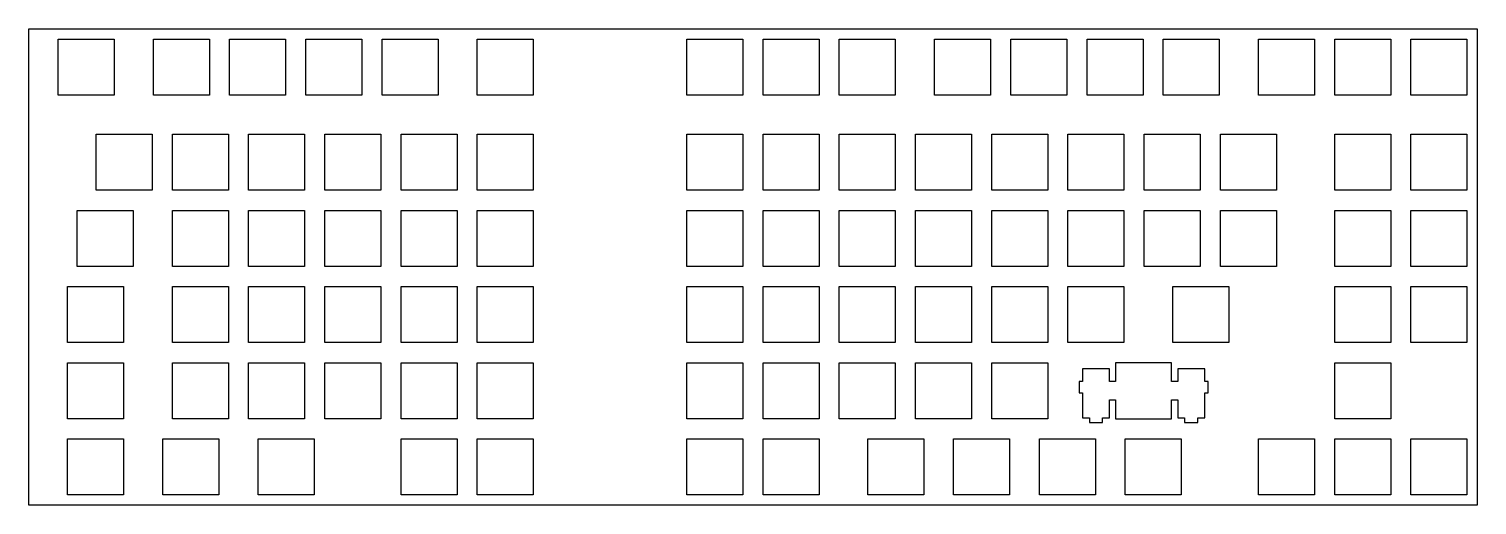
# Model space of a CAD drawing. Extents: x 0 to 362, y 0 to 119.
import ezdxf

# ---------------------------------------------------------------- set-up
doc = ezdxf.new("R2010")
doc.units = 0
doc.layers.get('0').update_dxf_attribs({"linetype": 'CONTINUOUS'})

msp = doc.modelspace()

# ---------------------------------------------------------------- linework, layer by layer
at = {"color": 0}
for p, q in [((0.09508, 119.496), (362.045, 119.496)), ((0.09508, 0.4327), (0.09508, 119.496)), ((362.045, 119.496), (362.045, 0.4327)), ((7.38216, 116.971), (21.3817, 116.971)), ((7.38216, 102.971), (7.38216, 116.971)), ((21.3817, 116.971), (21.3817, 102.971)), ((31.1947, 116.971), (45.194, 116.971)), ((31.1947, 102.971), (31.1947, 116.971)), ((45.194, 116.971), (45.194, 102.971)), ((50.2447, 116.971), (64.244, 116.971)), ((50.2447, 102.971), (50.2447, 116.971)), ((64.244, 116.971), (64.244, 102.971)), ((69.2947, 116.971), (83.294, 116.971)), ((69.2947, 102.971), (69.2947, 116.971)), ((83.294, 116.971), (83.294, 102.971)), ((88.3447, 116.971), (102.344, 116.971)), ((88.3447, 102.971), (88.3447, 116.971)), ((102.344, 116.971), (102.344, 102.971)), ((112.157, 116.971), (126.157, 116.971)), ((112.157, 102.971), (112.157, 116.971)), ((126.157, 116.971), (126.157, 102.971)), ((164.545, 116.971), (178.544, 116.971)), ((164.545, 102.971), (164.545, 116.971)), ((178.544, 116.971), (178.544, 102.971)), ((183.595, 116.971), (197.594, 116.971)), ((183.595, 102.971), (183.595, 116.971)), ((197.594, 116.971), (197.594, 102.971)), ((202.645, 116.971), (216.644, 116.971)), ((202.645, 102.971), (202.645, 116.971)), ((216.644, 116.971), (216.644, 102.971)), ((226.457, 116.971), (240.457, 116.971)), ((226.457, 102.971), (226.457, 116.971)), ((240.457, 116.971), (240.457, 102.971)), ((245.507, 116.971), (259.507, 116.971)), ((245.507, 102.971), (245.507, 116.971)), ((259.507, 116.971), (259.507, 102.971)), ((264.557, 116.971), (278.557, 116.971)), ((264.557, 102.971), (264.557, 116.971)), ((278.557, 116.971), (278.557, 102.971)), ((283.607, 116.971), (297.607, 116.971)), ((283.607, 102.971), (283.607, 116.971)), ((297.607, 116.971), (297.607, 102.971)), ((307.42, 116.971), (321.419, 116.971)), ((307.42, 102.971), (307.42, 116.971)), ((321.419, 116.971), (321.419, 102.971)), ((326.47, 116.971), (340.469, 116.971)), ((326.47, 102.971), (326.47, 116.971)), ((340.469, 116.971), (340.469, 102.971)), ((345.52, 116.971), (359.519, 116.971)), ((345.52, 102.971), (345.52, 116.971)), ((359.519, 116.971), (359.519, 102.971)), ((21.3817, 102.971), (7.38216, 102.971)), ((45.194, 102.971), (31.1947, 102.971)), ((64.244, 102.971), (50.2447, 102.971)), ((83.294, 102.971), (69.2947, 102.971)), ((102.344, 102.971), (88.3447, 102.971)), ((126.157, 102.971), (112.157, 102.971)), ((178.544, 102.971), (164.545, 102.971)), ((197.594, 102.971), (183.595, 102.971)), ((216.644, 102.971), (202.645, 102.971)), ((240.457, 102.971), (226.457, 102.971)), ((259.507, 102.971), (245.507, 102.971)), ((278.557, 102.971), (264.557, 102.971)), ((297.607, 102.971), (283.607, 102.971)), ((321.419, 102.971), (307.42, 102.971)), ((340.469, 102.971), (326.47, 102.971)), ((359.519, 102.971), (345.52, 102.971)), ((16.9072, 93.1594), (30.9066, 93.1594)), ((16.9072, 79.1587), (16.9072, 93.1594)), ((30.9066, 93.1594), (30.9066, 79.1587)), ((35.9572, 93.1594), (49.9565, 93.1594)), ((35.9572, 79.1587), (35.9572, 93.1594)), ((49.9565, 93.1594), (49.9565, 79.1587)), ((55.0072, 93.1594), (69.0065, 93.1594)), ((55.0072, 79.1587), (55.0072, 93.1594)), ((69.0065, 93.1594), (69.0065, 79.1587)), ((74.0572, 93.1594), (88.0565, 93.1594)), ((74.0572, 79.1587), (74.0572, 93.1594)), ((88.0565, 93.1594), (88.0565, 79.1587)), ((93.1072, 93.1594), (107.107, 93.1594)), ((93.1072, 79.1587), (93.1072, 93.1594)), ((107.107, 93.1594), (107.107, 79.1587)), ((112.157, 93.1594), (126.157, 93.1594)), ((112.157, 79.1587), (112.157, 93.1594)), ((126.157, 93.1594), (126.157, 79.1587)), ((164.545, 93.1594), (178.544, 93.1594)), ((164.545, 79.1587), (164.545, 93.1594)), ((178.544, 93.1594), (178.544, 79.1587)), ((183.595, 93.1594), (197.594, 93.1594)), ((183.595, 79.1587), (183.595, 93.1594)), ((197.594, 93.1594), (197.594, 79.1587)), ((202.645, 93.1594), (216.644, 93.1594)), ((202.645, 79.1587), (202.645, 93.1594)), ((216.644, 93.1594), (216.644, 79.1587)), ((221.695, 93.1594), (235.694, 93.1594)), ((221.695, 79.1587), (221.695, 93.1594)), ((235.694, 93.1594), (235.694, 79.1587)), ((240.745, 93.1594), (254.744, 93.1594)), ((240.745, 79.1587), (240.745, 93.1594)), ((254.744, 93.1594), (254.744, 79.1587)), ((259.795, 93.1594), (273.794, 93.1594)), ((259.795, 79.1587), (259.795, 93.1594)), ((273.794, 93.1594), (273.794, 79.1587)), ((278.845, 93.1594), (292.844, 93.1594)), ((278.845, 79.1587), (278.845, 93.1594)), ((292.844, 93.1594), (292.844, 79.1587)), ((297.895, 93.1594), (311.894, 93.1594)), ((297.895, 79.1587), (297.895, 93.1594)), ((311.894, 93.1594), (311.894, 79.1587)), ((326.47, 93.1594), (340.469, 93.1594)), ((326.47, 79.1587), (326.47, 93.1594)), ((340.469, 93.1594), (340.469, 79.1587)), ((345.52, 93.1594), (359.519, 93.1594)), ((345.52, 79.1587), (345.52, 93.1594)), ((359.519, 93.1594), (359.519, 79.1587)), ((30.9066, 79.1587), (16.9072, 79.1587)), ((49.9565, 79.1587), (35.9572, 79.1587)), ((69.0065, 79.1587), (55.0072, 79.1587)), ((88.0565, 79.1587), (74.0572, 79.1587)), ((107.107, 79.1587), (93.1072, 79.1587)), ((126.157, 79.1587), (112.157, 79.1587)), ((178.544, 79.1587), (164.545, 79.1587)), ((197.594, 79.1587), (183.595, 79.1587)), ((216.644, 79.1587), (202.645, 79.1587)), ((235.694, 79.1587), (221.695, 79.1587)), ((254.744, 79.1587), (240.745, 79.1587)), ((273.794, 79.1587), (259.795, 79.1587)), ((292.844, 79.1587), (278.845, 79.1587)), ((311.894, 79.1587), (297.895, 79.1587)), ((340.469, 79.1587), (326.47, 79.1587)), ((359.519, 79.1587), (345.52, 79.1587)), ((12.1447, 74.1094), (26.1441, 74.1094)), ((12.1447, 60.1087), (12.1447, 74.1094)), ((26.1441, 74.1094), (26.1441, 60.1087)), ((35.9572, 74.1094), (49.9565, 74.1094)), ((35.9572, 60.1087), (35.9572, 74.1094)), ((49.9565, 74.1094), (49.9565, 60.1087)), ((55.0072, 74.1094), (69.0065, 74.1094)), ((55.0072, 60.1087), (55.0072, 74.1094)), ((69.0065, 74.1094), (69.0065, 60.1087)), ((74.0572, 74.1094), (88.0565, 74.1094)), ((74.0572, 60.1087), (74.0572, 74.1094)), ((88.0565, 74.1094), (88.0565, 60.1087)), ((93.1072, 74.1094), (107.107, 74.1094)), ((93.1072, 60.1087), (93.1072, 74.1094)), ((107.107, 74.1094), (107.107, 60.1087)), ((112.157, 74.1094), (126.157, 74.1094)), ((112.157, 60.1087), (112.157, 74.1094)), ((126.157, 74.1094), (126.157, 60.1087)), ((164.545, 74.1094), (178.544, 74.1094)), ((164.545, 60.1087), (164.545, 74.1094)), ((178.544, 74.1094), (178.544, 60.1087)), ((183.595, 74.1094), (197.594, 74.1094)), ((183.595, 60.1087), (183.595, 74.1094)), ((197.594, 74.1094), (197.594, 60.1087)), ((202.645, 74.1094), (216.644, 74.1094)), ((202.645, 60.1087), (202.645, 74.1094)), ((216.644, 74.1094), (216.644, 60.1087)), ((221.695, 74.1094), (235.694, 74.1094)), ((221.695, 60.1087), (221.695, 74.1094)), ((235.694, 74.1094), (235.694, 60.1087)), ((240.745, 74.1094), (254.744, 74.1094)), ((240.745, 60.1087), (240.745, 74.1094)), ((254.744, 74.1094), (254.744, 60.1087)), ((259.795, 74.1094), (273.794, 74.1094)), ((259.795, 60.1087), (259.795, 74.1094)), ((273.794, 74.1094), (273.794, 60.1087)), ((278.845, 74.1094), (292.844, 74.1094)), ((278.845, 60.1087), (278.845, 74.1094)), ((292.844, 74.1094), (292.844, 60.1087)), ((297.895, 74.1094), (311.894, 74.1094)), ((297.895, 60.1087), (297.895, 74.1094)), ((311.894, 74.1094), (311.894, 60.1087)), ((326.47, 74.1094), (340.469, 74.1094)), ((326.47, 60.1087), (326.47, 74.1094)), ((340.469, 74.1094), (340.469, 60.1087)), ((345.52, 74.1094), (359.519, 74.1094)), ((345.52, 60.1087), (345.52, 74.1094)), ((359.519, 74.1094), (359.519, 60.1087)), ((26.1441, 60.1087), (12.1447, 60.1087)), ((49.9565, 60.1087), (35.9572, 60.1087)), ((69.0065, 60.1087), (55.0072, 60.1087)), ((88.0565, 60.1087), (74.0572, 60.1087)), ((107.107, 60.1087), (93.1072, 60.1087)), ((126.157, 60.1087), (112.157, 60.1087)), ((178.544, 60.1087), (164.545, 60.1087)), ((197.594, 60.1087), (183.595, 60.1087)), ((216.644, 60.1087), (202.645, 60.1087)), ((235.694, 60.1087), (221.695, 60.1087)), ((254.744, 60.1087), (240.745, 60.1087)), ((273.794, 60.1087), (259.795, 60.1087)), ((292.844, 60.1087), (278.845, 60.1087)), ((311.894, 60.1087), (297.895, 60.1087)), ((340.469, 60.1087), (326.47, 60.1087)), ((359.519, 60.1087), (345.52, 60.1087)), ((9.76203, 55.0594), (23.7629, 55.0594)), ((9.76203, 41.0587), (9.76203, 55.0594)), ((23.7629, 55.0594), (23.7629, 41.0587)), ((35.9572, 55.0594), (49.9565, 55.0594)), ((35.9572, 41.0587), (35.9572, 55.0594)), ((49.9565, 55.0594), (49.9565, 41.0587)), ((55.0072, 55.0594), (69.0065, 55.0594)), ((55.0072, 41.0587), (55.0072, 55.0594)), ((69.0065, 55.0594), (69.0065, 41.0587)), ((74.0572, 55.0594), (88.0565, 55.0594)), ((74.0572, 41.0587), (74.0572, 55.0594)), ((88.0565, 55.0594), (88.0565, 41.0587)), ((93.1072, 55.0594), (107.107, 55.0594)), ((93.1072, 41.0587), (93.1072, 55.0594)), ((107.107, 55.0594), (107.107, 41.0587)), ((112.157, 55.0594), (126.157, 55.0594)), ((112.157, 41.0587), (112.157, 55.0594)), ((126.157, 55.0594), (126.157, 41.0587)), ((164.545, 55.0594), (178.544, 55.0594)), ((164.545, 41.0587), (164.545, 55.0594)), ((178.544, 55.0594), (178.544, 41.0587)), ((183.595, 55.0594), (197.594, 55.0594)), ((183.595, 41.0587), (183.595, 55.0594)), ((197.594, 55.0594), (197.594, 41.0587)), ((202.645, 55.0594), (216.644, 55.0594)), ((202.645, 41.0587), (202.645, 55.0594)), ((216.644, 55.0594), (216.644, 41.0587)), ((221.695, 55.0594), (235.694, 55.0594)), ((221.695, 41.0587), (221.695, 55.0594)), ((235.694, 55.0594), (235.694, 41.0587)), ((240.745, 55.0594), (254.744, 55.0594)), ((240.745, 41.0587), (240.745, 55.0594)), ((254.744, 55.0594), (254.744, 41.0587)), ((259.795, 55.0594), (273.794, 55.0594)), ((259.795, 41.0587), (259.795, 55.0594)), ((273.794, 55.0594), (273.794, 41.0587)), ((285.987, 55.0594), (299.988, 55.0594)), ((285.987, 41.0587), (285.987, 55.0594)), ((299.988, 55.0594), (299.988, 41.0587)), ((326.47, 55.0594), (340.469, 55.0594)), ((326.47, 41.0587), (326.47, 55.0594)), ((340.469, 55.0594), (340.469, 41.0587)), ((345.52, 55.0594), (359.519, 55.0594)), ((345.52, 41.0587), (345.52, 55.0594)), ((359.519, 55.0594), (359.519, 41.0587)), ((23.7629, 41.0587), (9.76203, 41.0587)), ((49.9565, 41.0587), (35.9572, 41.0587)), ((69.0065, 41.0587), (55.0072, 41.0587)), ((88.0565, 41.0587), (74.0572, 41.0587)), ((107.107, 41.0587), (93.1072, 41.0587)), ((126.157, 41.0587), (112.157, 41.0587)), ((178.544, 41.0587), (164.545, 41.0587)), ((197.594, 41.0587), (183.595, 41.0587)), ((216.644, 41.0587), (202.645, 41.0587)), ((235.694, 41.0587), (221.695, 41.0587)), ((254.744, 41.0587), (240.745, 41.0587)), ((273.794, 41.0587), (259.795, 41.0587)), ((299.988, 41.0587), (285.987, 41.0587)), ((340.469, 41.0587), (326.47, 41.0587)), ((359.519, 41.0587), (345.52, 41.0587)), ((9.76203, 36.0094), (23.7629, 36.0094)), ((9.76203, 22.0086), (9.76203, 36.0094)), ((23.7629, 36.0094), (23.7629, 22.0086)), ((35.9572, 36.0094), (49.9565, 36.0094)), ((35.9572, 22.0086), (35.9572, 36.0094)), ((49.9565, 36.0094), (49.9565, 22.0086)), ((55.0072, 36.0094), (69.0065, 36.0094)), ((55.0072, 22.0086), (55.0072, 36.0094)), ((69.0065, 36.0094), (69.0065, 22.0086)), ((74.0572, 36.0094), (88.0565, 36.0094)), ((74.0572, 22.0086), (74.0572, 36.0094)), ((88.0565, 36.0094), (88.0565, 22.0086)), ((93.1072, 36.0094), (107.107, 36.0094)), ((93.1072, 22.0086), (93.1072, 36.0094)), ((107.107, 36.0094), (107.107, 22.0086)), ((112.157, 36.0094), (126.157, 36.0094)), ((112.157, 22.0086), (112.157, 36.0094)), ((126.157, 36.0094), (126.157, 22.0086)), ((164.545, 36.0094), (178.544, 36.0094)), ((164.545, 22.0086), (164.545, 36.0094)), ((178.544, 36.0094), (178.544, 22.0086)), ((183.595, 36.0094), (197.594, 36.0094)), ((183.595, 22.0086), (183.595, 36.0094)), ((197.594, 36.0094), (197.594, 22.0086)), ((202.645, 36.0094), (216.644, 36.0094)), ((202.645, 22.0086), (202.645, 36.0094)), ((216.644, 36.0094), (216.644, 22.0086)), ((221.695, 36.0094), (235.694, 36.0094)), ((221.695, 22.0086), (221.695, 36.0094)), ((235.694, 36.0094), (235.694, 22.0086)), ((240.745, 36.0094), (254.744, 36.0094)), ((240.745, 22.0086), (240.745, 36.0094)), ((254.744, 36.0094), (254.744, 22.0086)), ((270.176, 34.5392), (263.426, 34.5392)), ((263.426, 34.5392), (263.426, 31.309)), ((270.176, 31.309), (270.176, 34.5392)), ((271.701, 36.0094), (271.701, 31.309)), ((285.7, 36.0094), (271.701, 36.0094)), ((285.7, 31.309), (285.7, 36.0094)), ((293.975, 34.5392), (287.226, 34.5392)), ((287.226, 34.5392), (287.226, 31.309)), ((293.975, 31.309), (293.975, 34.5392)), ((326.47, 36.0094), (340.469, 36.0094)), ((326.47, 22.0086), (326.47, 36.0094)), ((340.469, 36.0094), (340.469, 22.0086)), ((263.426, 31.309), (262.6, 31.309)), ((262.6, 31.309), (262.6, 28.5089)), ((271.701, 31.309), (270.176, 31.309)), ((287.226, 31.309), (285.7, 31.309)), ((294.801, 31.309), (293.975, 31.309)), ((294.801, 28.5089), (294.801, 31.309)), ((262.6, 28.5089), (263.426, 28.5089)), ((263.426, 28.5089), (263.426, 22.2388)), ((270.176, 22.2388), (270.176, 26.7091)), ((270.176, 26.7091), (271.701, 26.7091)), ((271.701, 26.7091), (271.701, 22.0086)), ((285.7, 22.0086), (285.7, 26.7091)), ((285.7, 26.7091), (287.226, 26.7091)), ((287.226, 26.7091), (287.226, 22.2388)), ((293.975, 22.2388), (293.975, 28.5089)), ((293.975, 28.5089), (294.801, 28.5089)), ((23.7629, 22.0086), (9.76203, 22.0086)), ((49.9565, 22.0086), (35.9572, 22.0086)), ((69.0065, 22.0086), (55.0072, 22.0086)), ((88.0565, 22.0086), (74.0572, 22.0086)), ((107.107, 22.0086), (93.1072, 22.0086)), ((126.157, 22.0086), (112.157, 22.0086)), ((178.544, 22.0086), (164.545, 22.0086)), ((197.594, 22.0086), (183.595, 22.0086)), ((216.644, 22.0086), (202.645, 22.0086)), ((235.694, 22.0086), (221.695, 22.0086)), ((254.744, 22.0086), (240.745, 22.0086)), ((263.426, 22.2388), (265.151, 22.2388)), ((265.151, 22.2388), (265.151, 21.0385)), ((268.45, 21.0385), (268.45, 22.2388)), ((268.45, 22.2388), (270.176, 22.2388)), ((271.701, 22.0086), (285.7, 22.0086)), ((287.226, 22.2388), (288.951, 22.2388)), ((288.951, 22.2388), (288.951, 21.0385)), ((292.25, 21.0385), (292.25, 22.2388)), ((292.25, 22.2388), (293.975, 22.2388)), ((340.469, 22.0086), (326.47, 22.0086)), ((265.151, 21.0385), (268.45, 21.0385)), ((288.951, 21.0385), (292.25, 21.0385)), ((9.76203, 16.9595), (23.7629, 16.9595)), ((9.76203, 2.95865), (9.76203, 16.9595)), ((23.7629, 16.9595), (23.7629, 2.95865)), ((33.5759, 16.9595), (47.5753, 16.9595)), ((33.5759, 2.95865), (33.5759, 16.9595)), ((47.5753, 16.9595), (47.5753, 2.95865)), ((57.3871, 16.9595), (71.3878, 16.9595)), ((57.3871, 2.95865), (57.3871, 16.9595)), ((71.3878, 16.9595), (71.3878, 2.95865)), ((93.1072, 16.9595), (107.107, 16.9595)), ((93.1072, 2.95865), (93.1072, 16.9595)), ((107.107, 16.9595), (107.107, 2.95865)), ((112.157, 16.9595), (126.157, 16.9595)), ((112.157, 2.95865), (112.157, 16.9595)), ((126.157, 16.9595), (126.157, 2.95865)), ((164.545, 16.9595), (178.544, 16.9595)), ((164.545, 2.95865), (164.545, 16.9595)), ((178.544, 16.9595), (178.544, 2.95865)), ((183.595, 16.9595), (197.594, 16.9595)), ((183.595, 2.95865), (183.595, 16.9595)), ((197.594, 16.9595), (197.594, 2.95865)), ((209.787, 16.9595), (223.788, 16.9595)), ((209.787, 2.95865), (209.787, 16.9595)), ((223.788, 16.9595), (223.788, 2.95865)), ((231.22, 16.9595), (245.219, 16.9595)), ((231.22, 2.95865), (231.22, 16.9595)), ((245.219, 16.9595), (245.219, 2.95865)), ((252.65, 16.9595), (266.65, 16.9595)), ((252.65, 2.95865), (252.65, 16.9595)), ((266.65, 16.9595), (266.65, 2.95865)), ((274.082, 16.9595), (288.082, 16.9595)), ((274.082, 2.95865), (274.082, 16.9595)), ((288.082, 16.9595), (288.082, 2.95865)), ((307.418, 16.9595), (321.419, 16.9595)), ((307.418, 2.95865), (307.418, 16.9595)), ((321.419, 16.9595), (321.419, 2.95865)), ((326.468, 16.9595), (340.469, 16.9595)), ((326.468, 2.95865), (326.468, 16.9595)), ((340.469, 16.9595), (340.469, 2.95865)), ((345.518, 16.9595), (359.519, 16.9595)), ((345.518, 2.95865), (345.518, 16.9595)), ((359.519, 16.9595), (359.519, 2.95865)), ((362.045, 0.4327), (0.09508, 0.4327)), ((23.7629, 2.95865), (9.76203, 2.95865)), ((47.5753, 2.95865), (33.5759, 2.95865)), ((71.3878, 2.95865), (57.3871, 2.95865)), ((107.107, 2.95865), (93.1072, 2.95865)), ((126.157, 2.95865), (112.157, 2.95865)), ((178.544, 2.95865), (164.545, 2.95865)), ((197.594, 2.95865), (183.595, 2.95865)), ((223.788, 2.95865), (209.787, 2.95865)), ((245.219, 2.95865), (231.22, 2.95865)), ((266.65, 2.95865), (252.65, 2.95865)), ((288.082, 2.95865), (274.082, 2.95865)), ((321.419, 2.95865), (307.418, 2.95865)), ((340.469, 2.95865), (326.468, 2.95865)), ((359.519, 2.95865), (345.518, 2.95865))]:
    msp.add_line(p, q, dxfattribs=at)

doc.saveas('drawing.dxf')
